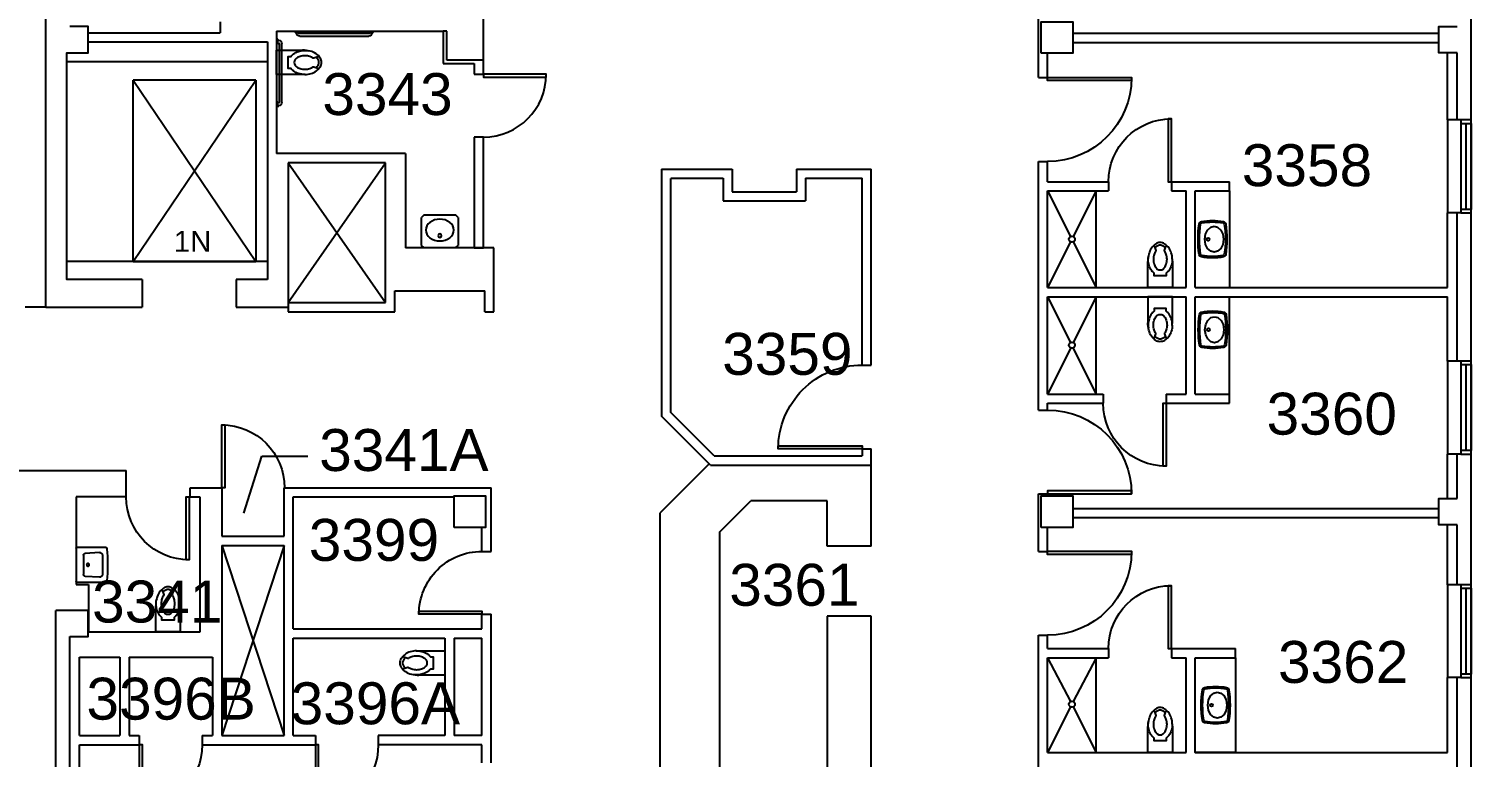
# Model space of a CAD drawing. Header units: inches. Extents: x -1169 to 5569, y -44 to 4300.
# Drawn here: x 4685 to 5510, y 1847 to 2263 of the extents above; entities that cross this region are included whole.
import ezdxf

# ---------------------------------------------------------------- set-up
doc = ezdxf.new("R2010")
doc.units = ezdxf.units.IN
doc.header["$LTSCALE"] = 96
doc.header["$MEASUREMENT"] = 0
doc.layers.get('0').update_dxf_attribs({"linetype": 'CONTINUOUS'})
for name, color, linetype in [('A-ANNO-ROOM', 4, 'CONTINUOUS'), ('A-ANNO-TEXT', 4, 'CONTINUOUS'), ('A-DOOR', 2, 'CONTINUOUS'), ('A-FLOR-CASE', 3, 'CONTINUOUS'), ('A-FLOR-EVTR', 1, 'CONTINUOUS'), ('A-FLOR-PFIX', 2, 'CONTINUOUS'), ('A-GLAZ', 2, 'CONTINUOUS'), ('A-GLAZ-SILL', 1, 'CONTINUOUS'), ('A-SHAFT', 1, 'CONTINUOUS'), ('A-WALL-FULL', 6, 'CONTINUOUS')]:
    doc.layers.add(name, color=color, linetype=linetype)
doc.styles.add('Arial', font='arial.ttf')
doc.styles.get("Standard").update_dxf_attribs({"font": 'txt.shx', "width": 0.85})

# ---------------------------------------------------------------- blocks, each defined once
blk = doc.blocks.new('LAVHC4')
for p, q in [((-9.5, 0), (9.5, 0)), ((-10, -17.046589), (-10, -0.5)), ((-7.037044, -13.416795), (-6.580252, -5.19453)), ((-5.581791, -4.25), (5.581791, -4.25)), ((7.037044, -13.416795), (6.580252, -5.19453)), ((10, -0.5), (10, -17.046589)), ((-5.539354, -15), (5.539354, -15))]:
    blk.add_line(p, q)
for points in [[(-9.5, 0, 0.065543), (-9.648516, -0.019553, 0.087946), (-9.75, -0.066987, 0.043207), (-9.849429, -0.150571, 0.043207), (-9.933013, -0.25, 0.087946), (-9.980447, -0.351484, 0.065543), (-10, -0.5)], [(10, -0.5, 0.065543), (9.980447, -0.351484, 0.087946), (9.933013, -0.25, 0.043207), (9.849429, -0.150571, 0.043207), (9.75, -0.066987, 0.087946), (9.648516, -0.019553, 0.065543), (9.5, 0)], [(-5.581791, -4.25, 0.063221), (-5.869829, -4.286566, 0.085725), (-6.065686, -4.374874, 0.040781), (-6.261236, -4.53176, 0.040781), (-6.428729, -4.718307, 0.085725), (-6.527764, -4.908965, 0.063221), (-6.580252, -5.19453)], [(6.580252, -5.19453, 0.063221), (6.527764, -4.908965, 0.085725), (6.428729, -4.718307, 0.040781), (6.261236, -4.53176, 0.040781), (6.065686, -4.374874, 0.085725), (5.869829, -4.286566, 0.063221), (5.581791, -4.25)], [(-7.037044, -13.416795, 0.050866), (-7.020454, -13.776064, 0.073218), (-6.947859, -14.015861, 0.028563), (-6.762423, -14.357529, 0.050866), (-6.629034, -14.530823, 0.050866), (-6.463406, -14.673619, 0.028563), (-6.132551, -14.877722, 0.073218), (-5.897149, -14.963507, 0.050866), (-5.539354, -15)], [(5.539354, -15, 0.050866), (5.897149, -14.963507, 0.073218), (6.132551, -14.877722, 0.028563), (6.463406, -14.673619, 0.050866), (6.629034, -14.530823, 0.050866), (6.762423, -14.357529, 0.028563), (6.947859, -14.015861, 0.073218), (7.020454, -13.776064, 0.050866), (7.037044, -13.416795)], [(-10, -17.046589, 0.061553), (-9.982606, -17.187347, 0.084107), (-9.940741, -17.282697, 0.039062), (-9.865923, -17.379174, 0.039062), (-9.777011, -17.46284, 0.084107), (-9.686081, -17.513595, 0.061553), (-9.547619, -17.544316)], [(-9.547619, -17.544316, 0.007949), (-5.398899, -17.874775, 0.014949), (-3.186834, -17.949334, 0.000949), (0, -17.955385, 0.000949), (3.186834, -17.949334, 0.014949), (5.398899, -17.874775, 0.007949), (9.547619, -17.544316)], [(9.547619, -17.544316, 0.061553), (9.686081, -17.513595, 0.084107), (9.777011, -17.46284, 0.039062), (9.865923, -17.379174, 0.039062), (9.940741, -17.282697, 0.084107), (9.982606, -17.187347, 0.061553), (10, -17.046589)]]:
    blk.add_lwpolyline(points, format="xyb")
blk.add_lwpolyline([(0.704769, -7.006515, -0.043661), (0.649519, -7.125, -0.043661), (0.574533, -7.232091, -0.043661), (0.482091, -7.324533, -0.043661), (0.375, -7.399519, -0.043661), (0.256515, -7.454769, -0.043661), (0.130236, -7.488606, -0.043661), (0, -7.5, -0.043661), (-0.130236, -7.488606, -0.043661), (-0.256515, -7.454769, -0.043661), (-0.375, -7.399519, -0.043661), (-0.482091, -7.324533, -0.043661), (-0.574533, -7.232091, -0.043661), (-0.649519, -7.125, -0.043661), (-0.704769, -7.006515, -0.043661), (-0.738606, -6.880236, -0.043661), (-0.75, -6.75, -0.043661), (-0.738606, -6.619764, -0.043661), (-0.704769, -6.493485, -0.043661), (-0.649519, -6.375, -0.043661), (-0.574533, -6.267909, -0.043661), (-0.482091, -6.175467, -0.043661), (-0.375, -6.100481, -0.043661), (-0.256515, -6.045231, -0.043661), (-0.130236, -6.011394, -0.043661), (0, -6, -0.043661), (0.130236, -6.011394, -0.043661), (0.256515, -6.045231, -0.043661), (0.375, -6.100481, -0.043661), (0.482091, -6.175467, -0.043661), (0.574533, -6.267909, -0.043661), (0.649519, -6.375, -0.043661), (0.704769, -6.493485, -0.043661), (0.738606, -6.619764, -0.043661), (0.75, -6.75, -0.043661), (0.738606, -6.880236, -0.043661)], format="xyb", close=True)
blk = doc.blocks.new('P2477016')
for p, q in [((-3.603083, -23.831759), (-3.603083, -23.831759)), ((-2.504894, -21.068753), (-2.504894, -21.068753))]:
    blk.add_line(p, q)
for points in [[(-6.93083, -16.399601, -0.022673), (-7, -14.875), (-7, 0), (-3.020761, 0), (0, 0), (3.020761, 0), (7, 0), (7, -14.875)], [(-6.937926, -16.211212, -0.074934), (-6.387938, -12.562014, -0.085426), (-4.920528, -9.670474, -0.066386), (-3.550098, -8.264603), (-3.550098, -6.711212), (3.449902, -6.711212), (3.449902, -8.264603, -0.066386), (4.820333, -9.670474, -0.085426), (6.287743, -12.562014, -0.111314), (6.709134, -17.991061)], [(3.991504, -23.722377, -0.562484), (3.158962, -23.529526), (2.424162, -21.300368, -0.238976), (2.492058, -20.853364, 0.08035), (3.421006, -18.976205, 0.074934), (3.837731, -16.211212, 0.074934), (3.421006, -13.446218, 0.085426), (2.414145, -11.462194, 0.066386), (1.597345, -10.624271, 0.330534), (-1.69754, -10.624271, 0.066386), (-2.51434, -11.462194, 0.085426), (-3.521201, -13.446218, 0.074934), (-3.937926, -16.211212, 0.074934), (-3.521201, -18.976205, 0.08035), (-2.592253, -20.853364, -0.238976), (-2.524357, -21.300368), (-3.250575, -23.503493, -0.549653), (-4.069149, -23.710095)], [(0, -25.75, 0.143932), (2.498761, -25.015482, 0.107177), (4.949747, -22.564786, 0.077997), (6.431696, -19.212481, 0.065232), (7, -14.875)], [(-4.023967, -23.748064, 0.06085), (-2.498761, -25.015482, 0.143932), (0, -25.75)], [(-2.976493, -22.67201, 0.063273), (-1.687041, -23.754089, 0.143932), (0, -24.25)], [(0, -24.25, 0.143932), (1.687041, -23.754089, 0.059203), (2.902316, -22.750942)]]:
    blk.add_lwpolyline(points, format="xyb")
for centre, radius, start, end in [((5.443363, -16.211212), 12.38129, 180, 197.141641), ((2.746106, -17.043143), 9.558648, 197.141641, 216.672481), ((1.035634, -18.316811), 7.426057, 216.672481, 226.574161)]:
    blk.add_arc(centre, radius, start, end)
blk = doc.blocks.new('*U219')
at = {"lineweight": -2}
blk.add_lwpolyline([(0.03125, 5.25), (1.78125, 5.25), (1.78125, 41.25), (0.03125, 41.25)], close=True, dxfattribs=at)
blk.add_arc((0.03125, 5.25), 36, 0, 90, dxfattribs=at)
blk = doc.blocks.new('ELLIPSE')
blk.add_circle((0.5, 0.5), 0.5)
blk = doc.blocks.new('I_PLUMB_LAV_RECT-3D_P')
for p, q in [((-9, 0), (-10.5, -1.5)), ((9, 0), (-9, 0)), ((9, 0), (10.5, -1.5)), ((-10.5, -1.5), (-10.5, -17.5)), ((10.5, -17.5), (10.5, -1.5)), ((-9, -19), (-10.5, -17.5)), ((-9, -19), (9, -19)), ((10.5, -17.5), (9, -19))]:
    blk.add_line(p, q)
blk.add_circle((0.01, -7), 1)
at = {"xscale": 12.5, "yscale": 16, "zscale": 12.5, "rotation": 270}
blk.add_blockref('ELLIPSE', (-8, -4), dxfattribs=at)
blk = doc.blocks.new('*U276')
at = {"layer": 'A-FLOR-PFIX', "extrusion": (0, 0, -1), "xscale": -1, "zscale": -1}
blk.add_blockref('I_PLUMB_LAV_RECT-3D_P', (0, 0), dxfattribs=at)
blk = doc.blocks.new('I_PLUMB_GRAB_36IN+PLATE_P')
for p, q in [((0, 19.5), (0.5, 19.5)), ((0.75, 19.25), (0.5, 19.5)), ((0.75, 16.75), (0.5, 16.5)), ((0.75, 19.25), (0.75, 16.75)), ((0.75, 18.75), (1, 18.75)), ((1, 17.25), (0.75, 17.25)), ((1.5, -16.75), (1.5, 16.75)), ((3, 16.75), (3, -16.75)), ((0.5, 16.5), (0, 16.5)), ((0, -16.5), (0.5, -16.5)), ((0.75, -16.75), (0.5, -16.5)), ((0.5, -19.5), (0, -19.5)), ((0.75, -19.25), (0.5, -19.5)), ((0.75, -16.75), (0.75, -19.25)), ((0.75, -17.25), (1, -17.25)), ((1, -18.75), (0.75, -18.75))]:
    blk.add_line(p, q)
for centre, radius, start, end in [((1, 16.75), 2, 0, 90), ((1, 16.75), 0.5, 0, 90), ((1, -16.75), 2, 270, 0), ((1, -16.75), 0.5, 270, 0)]:
    blk.add_arc(centre, radius, start, end)
blk = doc.blocks.new('*U277')
at = {"layer": 'A-FLOR-PFIX', "extrusion": (0, 0, -1), "xscale": -1, "zscale": -1}
blk.add_blockref('I_PLUMB_GRAB_36IN+PLATE_P', (0, 0), dxfattribs=at)
blk = doc.blocks.new('I_PLUMB_GRAB_42IN+PLATE_P')
for p, q in [((0, 22.5), (0.5, 22.5)), ((0.5, 19.5), (0, 19.5)), ((0.75, 22.25), (0.5, 22.5)), ((0.75, 19.75), (0.5, 19.5)), ((0.75, 22.25), (0.75, 19.75)), ((0.75, 21.75), (1, 21.75)), ((1, 20.25), (0.75, 20.25)), ((1.5, -19.75), (1.5, 19.75)), ((3, 19.75), (3, -19.75)), ((0, -19.5), (0.5, -19.5)), ((0.5, -22.5), (0, -22.5)), ((0.75, -19.75), (0.5, -19.5)), ((0.75, -22.25), (0.5, -22.5)), ((0.75, -19.75), (0.75, -22.25)), ((0.75, -20.25), (1, -20.25)), ((1, -21.75), (0.75, -21.75))]:
    blk.add_line(p, q)
for centre, radius, start, end in [((1, 19.75), 2, 0, 90), ((1, 19.75), 0.5, 0, 90), ((1, -19.75), 2, 270, 0), ((1, -19.75), 0.5, 270, 0)]:
    blk.add_arc(centre, radius, start, end)
blk = doc.blocks.new('*U278')
at = {"layer": 'A-FLOR-PFIX', "extrusion": (0, 0, -1), "xscale": -1, "zscale": -1}
blk.add_blockref('I_PLUMB_GRAB_42IN+PLATE_P', (0, 0), dxfattribs=at)
blk = doc.blocks.new('*U258')
at = {"lineweight": -2}
for p, q in [((8, 0), (0, 0)), ((8, -5.25), (8, 0)), ((44.06, 0), (44.06, -5.25)), ((107.51, 0), (44.06, 0)), ((107.51, -5.25), (107.51, 0)), ((2, -5.25), (8, -5.25)), ((44.06, -5.25), (107.51, -5.25))]:
    blk.add_line(p, q, dxfattribs=at)
blk = doc.blocks.new('*U259')
at = {"lineweight": -2}
for p, q in [((22.29, 0), (1.29, 0)), ((-0.71, -2), (17.04, -2))]:
    blk.add_line(p, q, dxfattribs=at)
blk = doc.blocks.new('*U260')
at = {"lineweight": -2}
for p, q in [((18.64, 0), (0, 0)), ((2, -2), (18.64, -2)), ((18.64, -2), (18.64, 0))]:
    blk.add_line(p, q, dxfattribs=at)
blk = doc.blocks.new('COL-NW')
blk.add_lwpolyline([(-9, -9), (-9, 9), (9, 9), (9, -9)], close=True)
blk = doc.blocks.new('*U52')
for p, q in [((0, 0), (0, 0)), ((-48, 0), (-48, 0))]:
    blk.add_line(p, q)
blk.add_lwpolyline([(0, 0), (0, 48), (-1.75, 48), (-1.75, 0)], close=True)
blk.add_arc((0, 0), 48, 90, 180)
blk = doc.blocks.new('*U53')
for p, q in [((0, 0), (0, 0)), ((36, 0), (36, 0))]:
    blk.add_line(p, q)
blk.add_lwpolyline([(0, 0), (0, 36), (1.75, 36), (1.75, 0)], close=True)
blk.add_arc((0, 0), 36, 0, 90)
blk = doc.blocks.new('*U63')
for p, q in [((0, 0), (0, 0)), ((48, 0), (48, 0))]:
    blk.add_line(p, q)
blk.add_lwpolyline([(0, 0), (0, 48), (1.75, 48), (1.75, 0)], close=True)
blk.add_arc((0, 0), 48, 0, 90)
blk = doc.blocks.new('*U64')
for p, q in [((0, 0), (0, 0)), ((36, 0), (36, 0))]:
    blk.add_line(p, q)
blk.add_lwpolyline([(0, 0), (0, -36), (1.75, -36), (1.75, 0)], close=True)
blk.add_arc((0, 0), 36, 270, 0)
blk = doc.blocks.new('*U105')
for p, q in [((0, 0), (0, 0)), ((48, 0), (48, 0))]:
    blk.add_line(p, q)
blk.add_lwpolyline([(0, 0), (0, -48), (1.75, -48), (1.75, 0)], close=True)
blk.add_arc((0, 0), 48, 270, 0)
blk = doc.blocks.new('*U108')
for p, q in [((0, 0), (0, 0)), ((-36, 0), (-36, 0))]:
    blk.add_line(p, q)
blk.add_lwpolyline([(0, 0), (0, -36), (-1.75, -36), (-1.75, 0)], close=True)
blk.add_arc((0, 0), 36, 180, 270)
blk = doc.blocks.new('*U113')
for p, q in [((0, 0), (0, 0)), ((36, 0), (36, 0))]:
    blk.add_line(p, q)
blk.add_lwpolyline([(0, 0), (0, -36), (1.75, -36), (1.75, 0)], close=True)
blk.add_arc((0, 0), 36, 270, 0)
blk = doc.blocks.new('*U119')
for p, q in [((0, 0), (0, 0)), ((-36, 0), (-36, 0))]:
    blk.add_line(p, q)
blk.add_lwpolyline([(0, 0), (0, 36), (-1.75, 36), (-1.75, 0)], close=True)
blk.add_arc((0, 0), 36, 90, 180)
blk = doc.blocks.new('*U120')
for p, q in [((0, 0), (0, 0)), ((36, 0), (36, 0))]:
    blk.add_line(p, q)
blk.add_lwpolyline([(0, 0), (0, -36), (1.75, -36), (1.75, 0)], close=True)
blk.add_arc((0, 0), 36, 270, 0)

msp = doc.modelspace()

# ---------------------------------------------------------------- linework, layer by layer
at = {"layer": 'A-ANNO-ROOM'}
for p, q in [((4807.69, 1986.17), (4817.88, 2018.71)), ((4817.88, 2018.71), (4844.23, 2018.71))]:
    msp.add_line(p, q, dxfattribs=at)
at = {"layer": 'A-FLOR-CASE'}
for p, q in [((5371.68, 2170.58), (5371.68, 2115.27)), ((5371.68, 2054.29), (5371.68, 2109.9)), ((5073.89, 2014.46), (5045.82, 1986.39)), ((5166.7, 1967.31), (5166.7, 2013.69)), ((5079.75, 1975.31), (5097.75, 1993.31)), ((5141.48, 1993.31), (5097.75, 1993.31)), ((5141.48, 1967.31), (5141.48, 1993.31)), ((5045.82, 1837.31), (5045.82, 1986.39)), ((5079.75, 1975.31), (5079.75, 1837.31)), ((5166.7, 1967.31), (5141.48, 1967.31)), ((5141.48, 1927.31), (5141.48, 1837.31)), ((5166.7, 1927.31), (5141.48, 1927.31)), ((5166.7, 1837.31), (5166.7, 1927.31))]:
    msp.add_line(p, q, dxfattribs=at)
msp.add_lwpolyline([(5352.07, 1903.44), (5375.07, 1903.44), (5375.07, 1849.19), (5352.07, 1849.19)], close=True, dxfattribs=at)
at = {"layer": 'A-FLOR-EVTR'}
for p, q in [((4814.39, 2233.96), (4744.3, 2233.96)), ((4744.3, 2130.25), (4814.39, 2233.96)), ((4744.3, 2233.96), (4814.39, 2130.25)), ((4744.3, 2130.25), (4744.3, 2233.96)), ((4814.39, 2233.96), (4814.39, 2130.25)), ((4744.3, 2130.25), (4814.39, 2130.25))]:
    msp.add_line(p, q, dxfattribs=at)
at = {"layer": 'A-FLOR-PFIX'}
for p, q in [((5267.63, 2170.58), (5280.77, 2144.44)), ((5295.44, 2170.58), (5282.3, 2144.44)), ((5295.44, 2115.27), (5295.44, 2170.58)), ((5280.77, 2141.41), (5267.63, 2115.27)), ((5282.3, 2141.41), (5295.44, 2115.27)), ((5267.63, 2110.02), (5280.77, 2083.88)), ((5295.44, 2110.02), (5282.3, 2083.88)), ((5295.44, 2054.29), (5295.44, 2109.9)), ((5280.77, 2080.43), (5267.63, 2054.29)), ((5282.3, 2080.43), (5295.44, 2054.29)), ((5267.63, 1903.44), (5280.77, 1878.36)), ((5295.44, 1903.44), (5282.3, 1878.36)), ((5295.44, 1849.19), (5295.44, 1903.44)), ((5280.77, 1875.33), (5267.63, 1849.19)), ((5282.3, 1875.33), (5295.44, 1849.19))]:
    msp.add_line(p, q, dxfattribs=at)
for points in [[(5354.32, 2151.68, -0.319535), (5355.65, 2153.06, -0.093638), (5368.21, 2153.06, -0.319535), (5369.53, 2151.68, -0.073603), (5369.53, 2134.17, -0.319535), (5368.21, 2132.79, -0.093638), (5355.65, 2132.79, -0.319535), (5354.32, 2134.17, -0.073603)], [(5355.14, 2151.56, -0.319535), (5355.8, 2152.25, -0.093638), (5368.05, 2152.25, -0.319535), (5368.72, 2151.56, -0.073603), (5368.72, 2134.29, -0.319535), (5368.05, 2133.6, -0.093638), (5355.8, 2133.6, -0.319535), (5355.14, 2134.29, -0.073603)], [(5354.49, 2099.91, -0.319535), (5355.81, 2101.28, -0.093638), (5368.37, 2101.28, -0.319535), (5369.7, 2099.91, -0.073603), (5369.7, 2082.39, -0.319535), (5368.37, 2081.01, -0.093638), (5355.81, 2081.01, -0.319535), (5354.49, 2082.39, -0.073603)], [(5355.31, 2099.78, -0.319535), (5355.97, 2100.47, -0.093638), (5368.22, 2100.47, -0.319535), (5368.88, 2099.78, -0.073603), (5368.88, 2082.51, -0.319535), (5368.22, 2081.82, -0.093638), (5355.97, 2081.82, -0.319535), (5355.31, 2082.51, -0.073603)], [(5356.15, 1885.07, -0.319535), (5357.47, 1886.45, -0.093638), (5370.03, 1886.45, -0.319535), (5371.36, 1885.07, -0.073603), (5371.36, 1867.56, -0.319535), (5370.03, 1866.18, -0.093638), (5357.47, 1866.18, -0.319535), (5356.15, 1867.56, -0.073603)], [(5356.96, 1884.95, -0.319535), (5357.63, 1885.64, -0.093638), (5369.88, 1885.64, -0.319535), (5370.54, 1884.95, -0.073603), (5370.54, 1867.68, -0.319535), (5369.88, 1866.99, -0.093638), (5357.63, 1866.99, -0.319535), (5356.96, 1867.68, -0.073603)]]:
    msp.add_lwpolyline(points, format="xyb", close=True, dxfattribs=at)
for points in [[(5362.91, 2150.35), (5364.88, 2149.83), (5366.73, 2148.18), (5367.88, 2145.86), (5368.31, 2142.93), (5367.88, 2139.99), (5366.73, 2137.68), (5364.88, 2136.02), (5362.91, 2135.5), (5360.93, 2136.02), (5359.09, 2137.68), (5357.93, 2139.99), (5357.5, 2142.93), (5357.93, 2145.86), (5359.09, 2148.18), (5360.93, 2149.83)], [(5363.07, 2098.57), (5365.05, 2098.05), (5366.89, 2096.4), (5368.04, 2094.08), (5368.48, 2091.15), (5368.04, 2088.21), (5366.89, 2085.9), (5365.05, 2084.25), (5363.07, 2083.72), (5361.1, 2084.25), (5359.25, 2085.9), (5358.1, 2088.21), (5357.67, 2091.15), (5358.1, 2094.08), (5359.25, 2096.4), (5361.1, 2098.05)], [(5364.73, 1883.74), (5366.71, 1883.21), (5368.55, 1881.56), (5369.7, 1879.25), (5370.14, 1876.31), (5369.7, 1873.38), (5368.55, 1871.06), (5366.71, 1869.41), (5364.73, 1868.89), (5362.76, 1869.41), (5360.91, 1871.06), (5359.76, 1873.38), (5359.33, 1876.31), (5359.76, 1879.25), (5360.91, 1881.56), (5362.76, 1883.21)]]:
    msp.add_lwpolyline(points, close=True, dxfattribs=at)
for centre, radius in [((5281.53, 2142.93), 1.7), ((5359.56, 2142.93), 0.825), ((5359.72, 2091.15), 0.825), ((5281.53, 2082.36), 1.7), ((5281.53, 1876.85), 1.7), ((5361.38, 1876.31), 0.825)]:
    msp.add_circle(centre, radius, dxfattribs=at)
at = {"layer": 'A-GLAZ'}
for p, q in [((5503.99, 2209.16), (5503.99, 2160.03)), ((5506.99, 2209.16), (5506.99, 2160.03)), ((5509.99, 2209.16), (5509.99, 2160.03)), ((5503.99, 2071.16), (5503.99, 2022.03)), ((5506.99, 2071.16), (5506.99, 2022.03)), ((5509.99, 2071.16), (5509.99, 2022.03)), ((5503.99, 1943.2), (5503.99, 1894.07)), ((5506.99, 1943.2), (5506.99, 1894.07)), ((5509.99, 1943.2), (5509.99, 1894.07))]:
    msp.add_line(p, q, dxfattribs=at)
at = {"layer": 'A-GLAZ-SILL'}
for p, q in [((5496.49, 2211.16), (5496.49, 2158.03)), ((5496.49, 2073.16), (5496.49, 2020.03)), ((5496.49, 1945.2), (5496.49, 1892.07))]:
    msp.add_line(p, q, dxfattribs=at)
at = {"layer": 'A-SHAFT'}
for p, q in [((4832.91, 2106.7), (4888.7, 2186.68)), ((4832.91, 2186.68), (4888.7, 2106.7)), ((4830.69, 1967.69), (4794.94, 1858.94)), ((4794.94, 1967.69), (4830.69, 1858.94))]:
    msp.add_line(p, q, dxfattribs=at)
at = {"layer": 'A-WALL-FULL'}
for p, q in [((5509.99, 648.07), (5509.99, 2516.07)), ((4694.24, 2104.07), (4694.24, 2337.32)), ((4944.7, 2238.89), (4944.7, 2270.55)), ((5262.38, 2235.43), (5262.38, 2270.43)), ((4793.99, 2267.32), (4793.99, 2261.07)), ((4826.37, 2262.07), (4921.7, 2262.07)), ((4826.37, 2262.07), (4826.37, 2191.93)), ((4718.49, 2261.07), (4793.99, 2261.07)), ((4718.49, 2255.82), (4821.12, 2255.82)), ((4821.12, 2255.82), (4821.12, 2119.97)), ((5491.41, 2260.63), (5281.99, 2260.63)), ((5491.41, 2255.38), (5281.99, 2255.38)), ((5267.63, 2235.43), (5267.63, 2249.4)), ((5496.49, 2211.16), (5496.49, 2249.57)), ((5501.99, 2211.16), (5501.99, 2249.57)), ((4821.12, 2244.48), (4706.34, 2244.48)), ((5262.38, 2235.43), (5267.63, 2235.43)), ((5503.99, 2211.16), (5496.49, 2211.16)), ((4900.12, 2191.93), (4826.37, 2191.93)), ((4900.12, 2191.93), (4900.12, 2137.93)), ((5262.38, 2045.17), (5262.38, 2187.43)), ((5262.38, 2187.43), (5267.63, 2187.43)), ((5267.63, 2175.83), (5267.63, 2187.43)), ((4888.7, 2186.68), (4832.91, 2186.68)), ((4832.91, 2186.68), (4832.91, 2101.45)), ((4888.7, 2106.7), (4888.7, 2186.68)), ((5046.7, 2183.06), (5087.11, 2183.06)), ((5046.7, 2183.06), (5046.7, 2041.64)), ((5087.11, 2183.06), (5087.11, 2170.06)), ((5123.86, 2183.06), (5123.86, 2170.06)), ((5123.86, 2183.06), (5166.7, 2183.06)), ((5166.7, 2070.93), (5166.7, 2183.06)), ((5051.95, 2177.81), (5081.86, 2177.81)), ((5051.95, 2043.82), (5051.95, 2177.69)), ((5081.86, 2177.81), (5081.86, 2164.81)), ((5129.11, 2177.81), (5129.11, 2164.81)), ((5129.11, 2177.81), (5161.45, 2177.81)), ((5161.45, 2070.93), (5161.45, 2177.81)), ((5267.63, 2175.83), (5302.41, 2175.83)), ((5302.41, 2175.83), (5302.41, 2170.58)), ((5338.41, 2175.83), (5338.41, 2170.58)), ((5338.41, 2175.83), (5371.68, 2175.83)), ((5371.68, 2170.58), (5371.68, 2175.83)), ((5081.86, 2164.81), (5129.11, 2164.81)), ((5087.11, 2170.06), (5123.86, 2170.06)), ((5267.63, 2115.27), (5267.63, 2170.58)), ((5267.63, 2170.58), (5302.41, 2170.58)), ((5338.41, 2170.58), (5346.82, 2170.58)), ((5346.82, 2115.27), (5346.82, 2170.58)), ((5352.07, 2115.27), (5352.07, 2170.58)), ((5352.07, 2170.58), (5371.68, 2170.58)), ((5496.49, 2115.27), (5496.49, 2158.03)), ((5503.99, 2158.03), (5496.49, 2158.03)), ((5501.99, 2073.16), (5501.99, 2158.03)), ((4950.77, 2137.93), (4900.12, 2137.93)), ((4950.77, 2101.45), (4950.77, 2137.93)), ((4821.12, 2130.25), (4706.34, 2130.25)), ((4749.38, 2119.97), (4749.38, 2104.07)), ((4803.21, 2119.97), (4803.21, 2104.07)), ((4821.12, 2119.97), (4803.21, 2119.97)), ((4893.95, 2113.45), (4945.52, 2113.45)), ((4893.95, 2101.45), (4893.95, 2113.45)), ((4945.52, 2101.45), (4945.52, 2113.45)), ((5267.63, 2115.27), (5346.82, 2115.27)), ((5352.07, 2115.27), (5496.49, 2115.27)), ((4832.91, 2106.7), (4888.7, 2106.7)), ((5267.63, 2110.02), (5346.82, 2110.02)), ((5267.63, 2054.29), (5267.63, 2109.9)), ((5346.82, 2054.29), (5346.82, 2109.9)), ((5352.07, 2110.02), (5496.49, 2110.02)), ((5352.07, 2054.29), (5352.07, 2109.9)), ((5496.49, 2073.16), (5496.49, 2110.02)), ((4694.24, 2104.07), (4682.43, 2104.07)), ((4694.24, 2104.07), (4749.38, 2104.07)), ((4803.21, 2104.07), (4832.91, 2104.07)), ((4832.91, 2101.45), (4893.95, 2101.45)), ((4945.52, 2101.45), (4950.77, 2101.45)), ((5503.99, 2073.16), (5496.49, 2073.16)), ((5161.45, 2070.93), (5166.7, 2070.93)), ((5267.63, 2054.29), (5299.41, 2054.29)), ((5267.63, 2049.04), (5299.41, 2049.04)), ((5267.63, 2045.17), (5267.63, 2049.04)), ((5299.41, 2054.29), (5299.41, 2049.04)), ((5335.41, 2054.29), (5335.41, 2049.04)), ((5335.41, 2054.29), (5346.82, 2054.29)), ((5335.41, 2049.04), (5371.68, 2049.04)), ((5352.07, 2054.29), (5371.68, 2054.29)), ((5371.68, 2049.04), (5371.68, 2054.29)), ((5074.66, 2013.69), (5046.7, 2041.64)), ((5076.83, 2018.94), (5051.95, 2043.82)), ((5262.38, 2045.17), (5267.63, 2045.17)), ((5161.45, 2022.93), (5166.7, 2022.93)), ((5161.45, 2022.93), (5161.45, 2018.94)), ((5166.7, 2013.69), (5166.7, 2022.93)), ((5076.83, 2018.94), (5161.45, 2018.94)), ((5496.49, 1994.57), (5496.49, 2020.03)), ((5503.99, 2020.03), (5496.49, 2020.03)), ((5501.99, 1994.57), (5501.99, 2020.03)), ((4609.39, 2010.6), (4740.31, 2010.6)), ((4740.31, 1995.44), (4740.31, 2010.6)), ((5074.66, 2013.69), (5166.7, 2013.69)), ((4776.94, 2000.69), (4794.94, 2000.69)), ((4776.94, 1995.38), (4776.94, 2000.69)), ((4794.94, 2000.69), (4794.94, 1972.94)), ((4830.69, 1972.94), (4830.69, 2000.69)), ((4830.69, 2000.69), (4949.09, 2000.69)), ((4949.09, 1964.31), (4949.09, 2000.69)), ((4711.67, 1995.44), (4711.67, 1945.36)), ((4740.31, 1995.44), (4711.67, 1995.44)), ((4782.69, 1995.38), (4776.94, 1995.38)), ((4782.69, 1918.23), (4782.69, 1995.38)), ((4835.94, 1919.94), (4835.94, 1995.44)), ((4835.94, 1995.44), (4927.99, 1995.44)), ((5262.38, 1964.31), (5262.38, 1997.17)), ((5262.38, 1997.17), (5267.63, 1997.17)), ((5267.63, 1996.07), (5267.63, 1997.17)), ((5281.99, 1988.94), (5491.37, 1988.94)), ((5281.99, 1983.69), (5491.37, 1983.69)), ((4794.94, 1972.94), (4830.69, 1972.94)), ((4943.84, 1964.31), (4943.84, 1978.07)), ((5267.63, 1964.31), (5267.63, 1978.07)), ((5496.49, 1945.2), (5496.49, 1979.57)), ((5501.99, 1945.2), (5501.99, 1979.57)), ((4794.94, 1967.69), (4794.94, 1858.94)), ((4794.94, 1967.69), (4830.69, 1967.69)), ((4830.69, 1858.94), (4830.69, 1967.69)), ((4943.84, 1964.31), (4949.09, 1964.31)), ((5262.38, 1964.31), (5267.63, 1964.31)), ((4711.67, 1945.36), (4718.67, 1945.36)), ((4718.67, 1945.36), (4718.67, 1918.23)), ((5503.99, 1945.2), (5496.49, 1945.2)), ((4699.99, 1305.94), (4699.99, 1930.57)), ((4707.99, 1930.57), (4699.99, 1930.57)), ((4943.84, 1919.94), (4943.84, 1928.31)), ((4943.84, 1928.31), (4949.09, 1928.31)), ((4949.09, 1843.31), (4949.09, 1928.31)), ((4707.99, 1724.57), (4707.99, 1915.57)), ((4718.67, 1918.23), (4782.69, 1918.23)), ((4835.94, 1919.94), (4943.84, 1919.94)), ((5262.38, 1777.31), (5262.38, 1916.35)), ((5262.38, 1916.35), (5267.63, 1916.35)), ((5267.63, 1908.69), (5267.63, 1916.35)), ((4835.94, 1914.69), (4922.69, 1914.69)), ((4835.94, 1858.94), (4835.94, 1914.69)), ((4922.69, 1914.69), (4922.69, 1858.94)), ((4927.94, 1914.69), (4927.94, 1858.94)), ((4927.94, 1914.69), (4943.84, 1914.69)), ((4943.84, 1858.94), (4943.84, 1914.69)), ((5267.63, 1908.69), (5302.41, 1908.69)), ((5302.41, 1908.69), (5302.41, 1903.44)), ((5338.41, 1908.69), (5338.41, 1903.44)), ((5338.41, 1908.69), (5375.07, 1908.69)), ((5375.07, 1903.44), (5375.07, 1908.69)), ((4713.49, 1903.69), (4736.69, 1903.69)), ((4713.49, 1858.94), (4713.49, 1903.69)), ((4736.69, 1903.69), (4736.69, 1858.94)), ((4741.94, 1903.69), (4789.69, 1903.69)), ((4741.94, 1903.69), (4741.94, 1858.94)), ((4789.69, 1903.69), (4789.69, 1858.94)), ((5267.63, 1849.19), (5267.63, 1903.44)), ((5267.63, 1903.44), (5302.41, 1903.44)), ((5338.41, 1903.44), (5346.82, 1903.44)), ((5346.82, 1849.19), (5346.82, 1903.44)), ((5352.07, 1849.19), (5352.07, 1903.44)), ((5352.07, 1903.44), (5375.07, 1903.44)), ((5496.49, 1849.19), (5496.49, 1892.07)), ((5503.99, 1892.07), (5496.49, 1892.07)), ((5501.99, 1807.2), (5501.99, 1892.07)), ((4713.49, 1858.94), (4736.69, 1858.94)), ((4741.94, 1858.94), (4747.81, 1858.94)), ((4747.81, 1858.94), (4747.81, 1853.69)), ((4783.81, 1858.94), (4789.69, 1858.94)), ((4783.81, 1858.94), (4783.81, 1853.69)), ((4794.94, 1858.94), (4830.69, 1858.94)), ((4835.94, 1858.94), (4848.57, 1858.94)), ((4848.57, 1858.94), (4848.57, 1853.69)), ((4922.69, 1858.94), (4884.57, 1858.94)), ((4884.57, 1858.94), (4884.57, 1853.69)), ((4943.84, 1858.94), (4927.94, 1858.94)), ((4713.49, 1853.69), (4747.81, 1853.69)), ((4713.49, 1773.36), (4713.49, 1853.69)), ((4783.81, 1853.69), (4848.57, 1853.69)), ((4943.84, 1853.69), (4884.57, 1853.69)), ((4943.84, 1843.31), (4943.84, 1853.69)), ((5267.63, 1849.19), (5346.82, 1849.19)), ((5352.07, 1849.19), (5496.49, 1849.19))]:
    msp.add_line(p, q, dxfattribs=at)
for points in [[(4749.38, 2119.97), (4706.34, 2119.97), (4706.34, 2249.57), (4718.49, 2249.57), (4718.49, 2264.57), (4707.99, 2264.57)], [(5501.99, 2249.57), (5491.49, 2249.57), (5491.49, 2264.57), (5501.99, 2264.57)], [(5501.99, 1979.57), (5491.49, 1979.57), (5491.49, 1994.57), (5501.99, 1994.57)], [(4707.99, 1915.57), (4718.49, 1915.57), (4718.49, 1930.57), (4707.99, 1930.57)]]:
    msp.add_lwpolyline(points, dxfattribs=at)
for points in [[(5509.99, 2211.16), (5503.99, 2211.16), (5503.99, 2209.16), (5509.99, 2209.16)], [(5509.99, 2160.03), (5503.99, 2160.03), (5503.99, 2158.03), (5509.99, 2158.03)], [(5509.99, 2073.16), (5503.99, 2073.16), (5503.99, 2071.16), (5509.99, 2071.16)], [(5509.99, 2022.03), (5503.99, 2022.03), (5503.99, 2020.03), (5509.99, 2020.03)], [(5509.99, 1945.2), (5503.99, 1945.2), (5503.99, 1943.2), (5509.99, 1943.2)], [(5509.99, 1894.07), (5503.99, 1894.07), (5503.99, 1892.07), (5509.99, 1892.07)]]:
    msp.add_lwpolyline(points, close=True, dxfattribs=at)

# ---------------------------------------------------------------- block references
at = {"layer": 'A-DOOR', "rotation": 270}
msp.add_blockref('*U219', (4939.45, 2237.43), dxfattribs=at)
at = {"layer": 'A-DOOR', "xscale": -1, "rotation": 270}
for name, p in [('*U52', (5267.63, 2235.43)), ('*U105', (5161.45, 2022.93)), ('*U63', (5267.63, 1997.17)), ('*U120', (4943.84, 1928.31)), ('*U52', (5267.63, 1964.35))]:
    msp.add_blockref(name, p, dxfattribs=at)
at = {"layer": 'A-DOOR', "xscale": -1}
for name, p in [('*U53', (5338.41, 2175.83)), ('*U64', (5335.41, 2049.04)), ('*U119', (4794.94, 2000.69)), ('*U113', (4776.31, 1995.44)), ('*U53', (5338.41, 1908.69)), ('*U108', (4747.81, 1853.69)), ('*U108', (4848.57, 1853.69))]:
    msp.add_blockref(name, p, dxfattribs=at)
at = {"layer": 'A-FLOR-PFIX'}
for p, rotation in [((4826.37, 2244.12), 90), ((5331.99, 2115.27), 180), ((4764.19, 1918.23), 180), ((4922.69, 1900.45), 270), ((5331.99, 1849.19), 180)]:
    msp.add_blockref('P2477016', p, dxfattribs=dict(at, rotation=rotation))
at = {"layer": 'A-FLOR-PFIX', "extrusion": (0, 0, -1), "zscale": -1}
msp.add_blockref('P2477016', (-5331.99, 2110.02), dxfattribs=at)
at = {"layer": 'A-FLOR-PFIX', "xscale": -1, "rotation": 90}
msp.add_blockref('LAVHC4', (4711.67, 1956.61), dxfattribs=at)
at = {"layer": 'A-WALL-FULL', "xscale": -1}
for name, p, rotation in [('*U278', (4859.37, 2262.07), 90), ('*U277', (4826.37, 2238.07), 180), ('*U276', (4919.78, 2137.93), 180)]:
    msp.add_blockref(name, p, dxfattribs=dict(at, rotation=rotation))
at = {"layer": 'A-WALL-FULL'}
for name, p, rotation in [('*U260', (4921.7, 2243.43), 90), ('*U258', (4944.7, 2245.43), 270)]:
    msp.add_blockref(name, p, dxfattribs=dict(at, rotation=rotation))
for name, p in [('COL-NW', (5272.99, 2258.4)), ('*U259', (4922.41, 2245.43)), ('COL-NW', (4936.99, 1987.07)), ('COL-NW', (5272.99, 1987.07))]:
    msp.add_blockref(name, p, dxfattribs=at)

# ---------------------------------------------------------------- texts
at = {"layer": 'A-ANNO-ROOM', "style": 'Arial'}
for s, p in [('3343', (4852.55, 2213.99)), ('3358', (5378.74, 2173.3)), ('3359', (5081.37, 2065.34)), ('3360', (5392.92, 2031.11)), ('3341A', (4850.75, 2010.31)), ('3399', (4844.81, 1958.88)), ('3361', (5085.42, 1933.19)), ('3341', (4720.78, 1923.61)), ('3362', (5399.46, 1889.04)), ('3396B', (4717.55, 1868.03)), ('3396A', (4834.42, 1865.38))]:
    msp.add_text(s, height=24, dxfattribs=at).set_placement(p)
at = {"layer": 'A-ANNO-TEXT', "insert": (4778.27, 2141.73), "char_height": 12, "width": 38.5154, "attachment_point": 5, "style": 'Arial'}
msp.add_mtext('1N', dxfattribs=at)
at = {"layer": 'A-FLOR-PFIX', "flags": 9}
for tag, p, s in [('FU_COLD', (5355.3, 2099.78), '1.5'), ('FU_HOT', (5355.32, 2099.78), '1.5'), ('FU_WASTE', (5355.34, 2099.78), '1.0'), ('FU_TOTAL', (5355.36, 2099.78), '2.0'), ('FIXT_CODE', (5355.38, 2099.78), '10'), ('FU_COLD', (5356.96, 1884.95), '1.5'), ('FU_HOT', (5356.98, 1884.95), '1.5'), ('FU_WASTE', (5357, 1884.95), '1.0'), ('FU_TOTAL', (5357.02, 1884.95), '2.0'), ('FIXT_CODE', (5357.04, 1884.95), '10')]:
    msp.add_attdef(tag, p, s, height=0.00825, rotation=270, dxfattribs=at)

doc.saveas('drawing.dxf')
